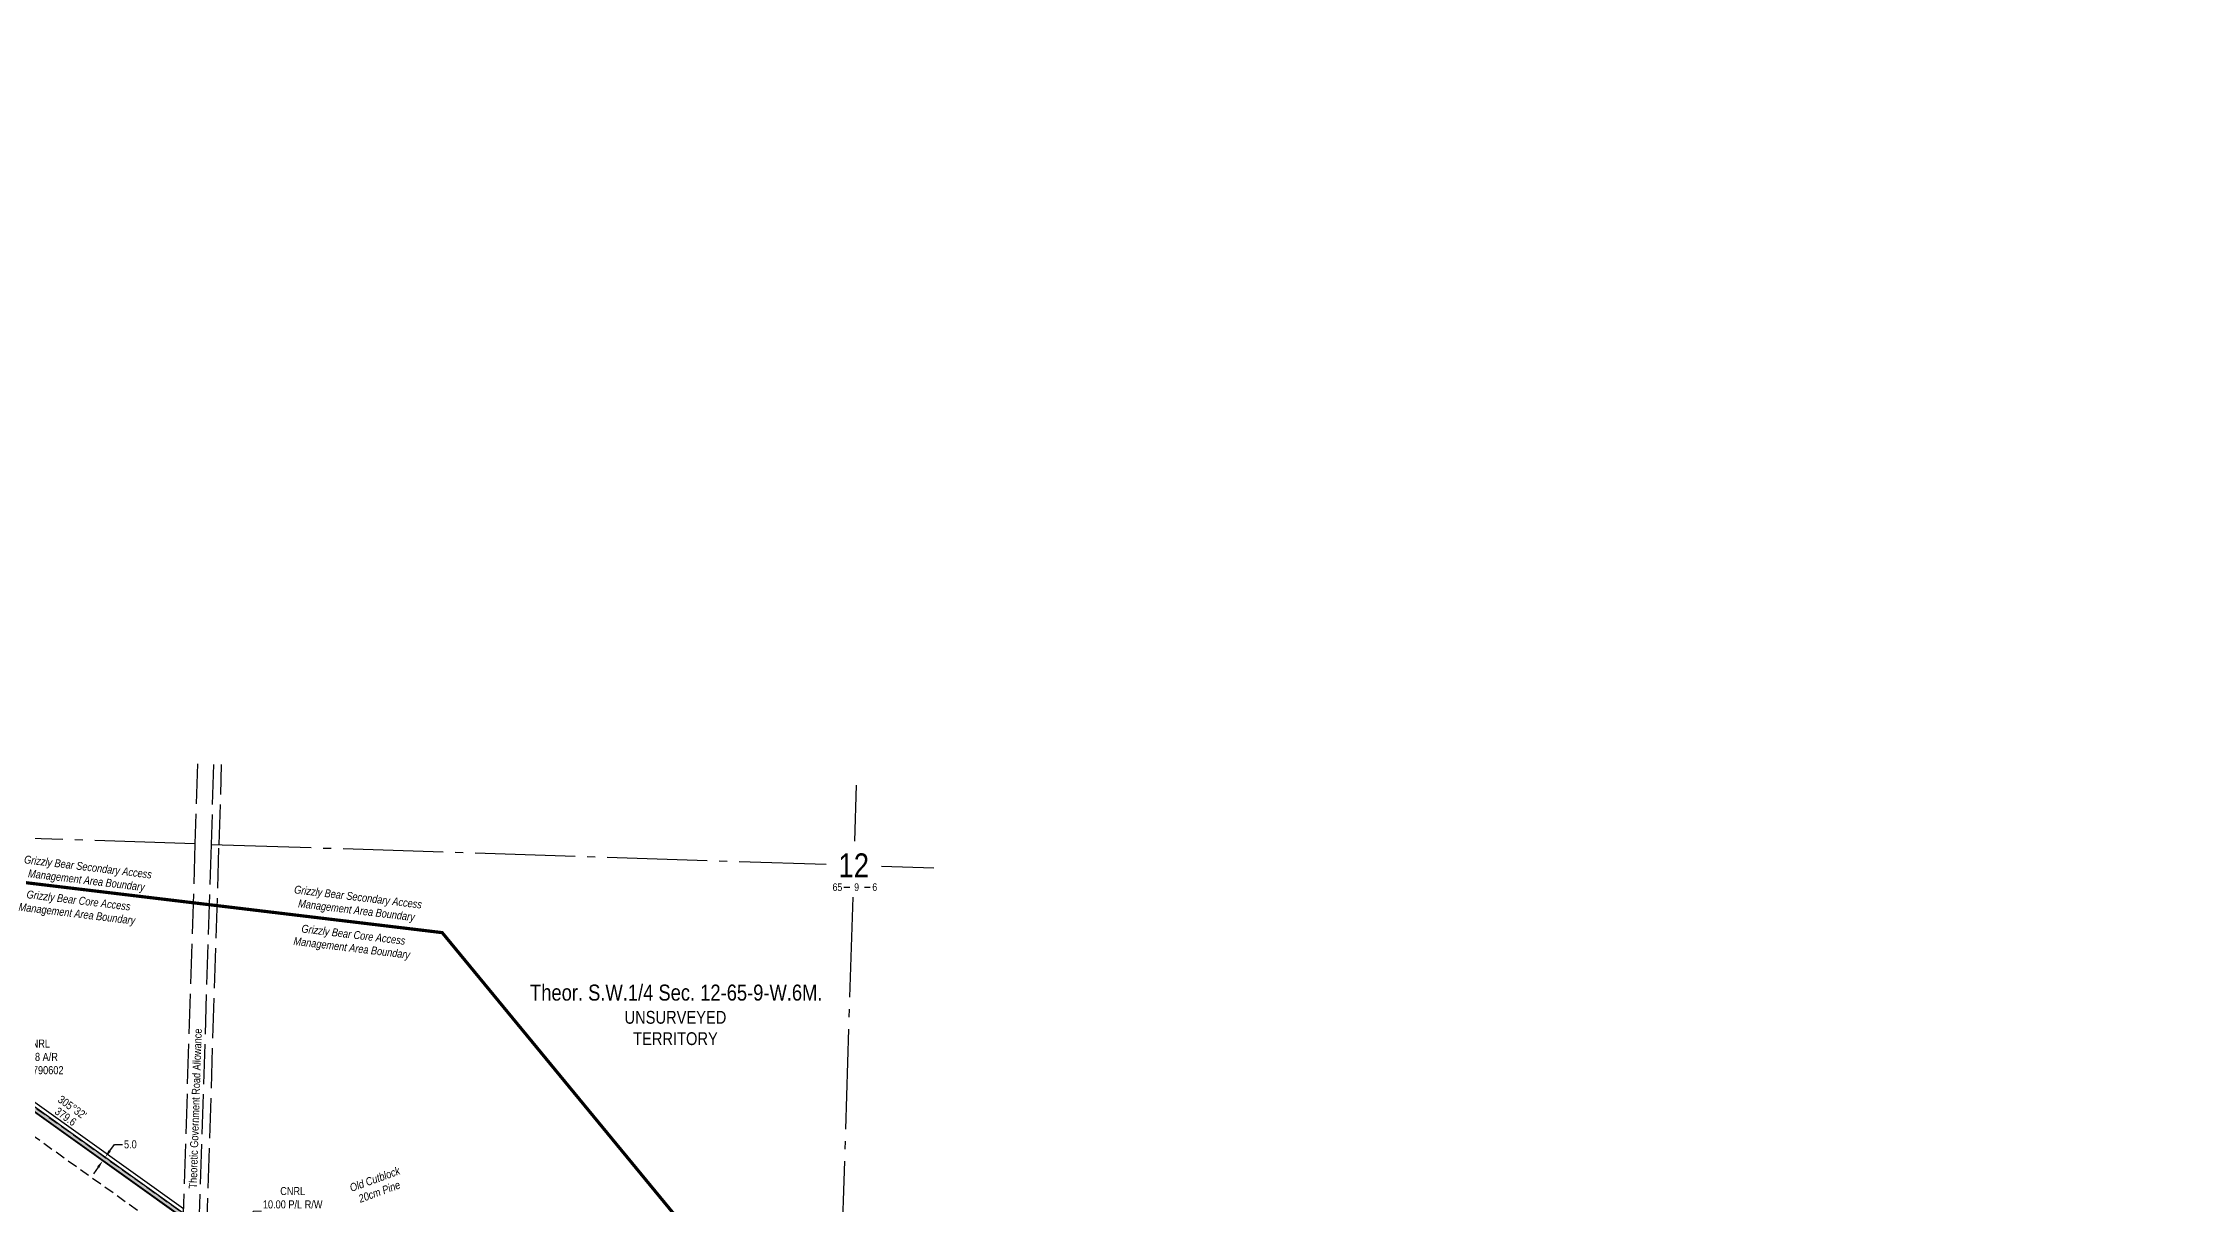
# Model space of a CAD drawing. Extents: x 350972 to 367082, y 6047220 to 6054831.
# Drawn here: x 355528 to 358210, y 6053316 to 6054767 of the extents above; entities that cross this region are included whole.
import ezdxf
from ezdxf.enums import TextEntityAlignment as Align

# ---------------------------------------------------------------- set-up
doc = ezdxf.new("R2010")
doc.units = 0
doc.header["$LTSCALE"] = 5
doc.header["$PDSIZE"] = 0.5
for name, pattern in [('DASHDOT2', [12.7, 6.35, -3.175, 0, -3.175]), ('foc-ACCESSROAD', [3.75, 2.5, -1.25]), ('foc-QUARTERLINE', [33, 25, -3, 2, -3]), ('foc-UNSURVEYED', [12.5, 10, -2.5])]:
    doc.linetypes.add(name, pattern=pattern)
doc.layers.get('Defpoints').update_dxf_attribs({"color": 9})
for name, color, linetype in [('10', 1, 'Continuous'), ('9', 3, 'Continuous'), ('AS-WILDLIFE', 131, 'DASHDOT2'), ('AS-WILDLIFE-BLOCK', 131, 'Continuous'), ('C-AR', 13, 'foc-ACCESSROAD'), ('C-RW', 13, 'Continuous'), ('C-SYMBOL', 7, 'Continuous'), ('L-BD', 7, 'Continuous'), ('L-QSEC', 8, 'foc-QUARTERLINE'), ('L-ROAD-T', 7, 'Continuous'), ('L-SECLBL', 7, 'Continuous'), ('L-UNS-T', 3, 'Continuous'), ('L-USEC', 7, 'foc-UNSURVEYED'), ('P-PROPOSED', 10, 'Continuous'), ('P-PROPOSED-H', 21, 'Continuous'), ('P-TXT', 4, 'Continuous'), ('T-BUSH-T', 110, 'Continuous')]:
    doc.layers.add(name, color=color, linetype=linetype)
doc.layers.add('C-AR-T', color=13, linetype='Continuous', lineweight=9)
doc.layers.add('C-RW-T', color=13, linetype='Continuous', lineweight=9)
doc.styles.add('175L', font='ARIALN.TTF', dxfattribs={"height": 20})
doc.styles.add('240', font='ARIALN.TTF', dxfattribs={"height": 30})
doc.styles.add('80CG', font='ARIALN.TTF', dxfattribs={"height": 10})
doc.styles.add('80L', font='ARIALN.TTF', dxfattribs={"height": 10})
doc.styles.add('80LS', font='ARIALNI.TTF', dxfattribs={"height": 10})
doc.styles.add('SIMPLEX', font='ARIALN.TTF')
doc.dimstyles.new('Compass 5 000', dxfattribs={"dimscale": 5, "dimtxt": 9, "dimasz": 2, "dimexe": 0.2, "dimexo": 0.0625, "dimgap": 0.5, "dimtad": 0, "dimtih": 1, "dimtoh": 1, "dimzin": 0, "dimdsep": 46, "dimtxsty": '80CG', "dimcen": 0.1, "dimse1": 1, "dimse2": 1, "dimclrd": 256, "dimclrt": 256, "dimaunit": 1, "dimadec": 4, "dimazin": 0, "dimtfac": 0.06, "dimtofl": 0, "dimtmove": 0, "dimatfit": 1, "dimfxl": 0.2, "dimtolj": 1, "dimtzin": 0, "dimlwd": -1, "dimarcsym": 0})

# ---------------------------------------------------------------- blocks, each defined once
blk = doc.blocks.new('*D433')
at = {"layer": 'C-AR-T', "transparency": 16777216}
for p, q in [((355466.5, 6053485.4), (355476.6, 6053499.6)), ((355476.6, 6053499.6), (355486.6, 6053499.6)), ((355437.2, 6053444.3), (355431.4, 6053436.1))]:
    blk.add_line(p, q, dxfattribs=at)
for points in [[(355465.2, 6053486.3), (355467.9, 6053484.4), (355460.7, 6053477.2)], [(355435.8, 6053445.3), (355438.5, 6053443.3), (355443, 6053452.4)]]:
    blk.add_solid(points, dxfattribs=at)
at = {"layer": 'Defpoints', "color": 0, "transparency": 16777216}
for p in [(355460.3, 6053477.5), (355442.6, 6053452.7), (355443, 6053452.4)]:
    blk.add_point(p, dxfattribs=at)
at = {"layer": 'C-AR-T', "transparency": 16777216, "insert": (355520.9, 6053499.6), "char_height": 10, "attachment_point": 5, "style": '80CG'}
blk.add_mtext('\\A1;CNRL\\P30.48 A/R\\PLOC 790602', dxfattribs=at)
blk = doc.blocks.new('*D438')
at = {"layer": 'C-RW-T', "transparency": 16777216}
for p, q in [((355768.5, 6053275.9), (355790.6, 6053306.9)), ((355790.6, 6053306.9), (355800.6, 6053306.9)), ((355751.1, 6053251.5), (355745.3, 6053243.4))]:
    blk.add_line(p, q, dxfattribs=at)
for points in [[(355767.2, 6053276.9), (355769.9, 6053275), (355762.7, 6053267.8)], [(355749.8, 6053252.5), (355752.5, 6053250.5), (355756.9, 6053259.6)]]:
    blk.add_solid(points, dxfattribs=at)
at = {"layer": 'Defpoints', "color": 0, "transparency": 16777216}
for p in [(355761.1, 6053256.7), (355762.7, 6053267.8), (355766.9, 6053264.8)]:
    blk.add_point(p, dxfattribs=at)
at = {"layer": 'C-RW-T', "transparency": 16777216, "insert": (355839.7, 6053306.9), "char_height": 10, "attachment_point": 5, "style": '80CG'}
blk.add_mtext('\\A1;CNRL\\P10.00 P/L R/W\\PPlan 022 2188\\PPLA 010077', dxfattribs=at)
blk = doc.blocks.new('L-SECLBL')
at = {"layer": '9', "color": 7}
for p, q in [((-5.1, -27.8), (-12.3, -27.8)), ((20.7, -27.8), (13.5, -27.8))]:
    blk.add_line(p, q, dxfattribs=at)
at = {"layer": '10', "color": 2, "style": 'SIMPLEX'}
blk.add_attdef('SEC', text='', height=30, dxfattribs=at).set_placement((0, 0), align=Align.MIDDLE)
at = {"layer": '10', "color": 5, "style": '80L'}
blk.add_attdef('TWP', text='', height=9.5, dxfattribs=at).set_placement((-14.4, -27.4), align=Align.MIDDLE_RIGHT)
blk.add_attdef('RGE', text='', height=9.5, dxfattribs=at).set_placement((3.6, -27.4), align=Align.MIDDLE_CENTER)
blk.add_attdef('MER', text='', height=9.5, dxfattribs=at).set_placement((23.2, -27.4), align=Align.MIDDLE_LEFT)
blk = doc.blocks.new('*D612')
at = {"layer": 'Defpoints', "color": 0, "transparency": 16777216}
for p in [(355605.4, 6053374.1), (355606.3, 6053367.2), (355609.3, 6053371.3)]:
    blk.add_point(p, dxfattribs=at)
at = {"layer": 'P-TXT', "transparency": 16777216}
for p, q in [((355611.2, 6053382.2), (355617, 6053390.3)), ((355617, 6053390.3), (355627, 6053390.3)), ((355596.6, 6053361.9), (355590.8, 6053353.7))]:
    blk.add_line(p, q, dxfattribs=at)
for points in [[(355609.8, 6053383.2), (355612.5, 6053381.2), (355605.4, 6053374.1)], [(355595.3, 6053362.8), (355598, 6053360.9), (355602.4, 6053370)]]:
    blk.add_solid(points, dxfattribs=at)
at = {"layer": 'P-TXT', "transparency": 16777216, "insert": (355636.9, 6053390.3), "char_height": 10, "attachment_point": 5, "style": '80CG'}
blk.add_mtext('\\A1;5.0', dxfattribs=at)

msp = doc.modelspace()

# ---------------------------------------------------------------- hatches: boundary and pattern name
at = {"layer": 'P-PROPOSED-H'}
h = msp.add_hatch(color=256, dxfattribs=at)
h.dxf.hatch_style = 1
h.paths.add_polyline_path([(352865.575, 6051530.911), (352846.394, 6051712.416), (352861.427, 6051714.005), (352843.305, 6051885.488), (352749.784, 6051951.143), (352669.459, 6052001.497), (352552.598, 6052063.678), (352495.546, 6052100.649), (351984.16, 6052449.542), (351943.753, 6052482.183), (351920.41, 6052506.628), (351900.788, 6052540.765), (351887.31, 6052596.658), (351866.362, 6052754.753), (351841.297, 6053030.286), (351836.502, 6053086.973), (351812.269, 6053373.495), (351811.604, 6053421.626), (351818.326, 6053445.789), (351845.408, 6053478.257), (351917.664, 6053536.827), (351963.795, 6053562.799), (352030.64, 6053582.012), (352233.88, 6053615.997), (352284.382, 6053628.44), (352316.995, 6053648.48), (352343.381, 6053683.636), (352380.535, 6053746.97), (352424.276, 6053850.534), (352440.444, 6053911.368), (352455.506, 6053940.561), (352486.241, 6053969.986), (352584.846, 6054036.5), (352618.847, 6054037.998), (352706.795, 6054036.916), (352765.268, 6054022.323), (352786.917, 6054015.501), (352892.779, 6053964.522), (352950.904, 6053973.692), (352984.053, 6053985.967), (353012.827, 6054005.999), (353074.58, 6054058.894), (353102.498, 6054075.857), (353130.347, 6054088.052), (353169.457, 6054099.208), (353238.923, 6054110.427), (353272.3, 6054116.771), (353308.027, 6054125.895), (353341.917, 6054138.534), (353407.27, 6054166.808), (353489.563, 6054210.777), (353491.95, 6054212.052), (353518.235, 6054236.279), (353538.99, 6054256.162), (353555.049, 6054280.164), (353567.593, 6054304.032), (353580.381, 6054332.094), (353584.726, 6054362.345), (353595.582, 6054355.062), (353609.258, 6054376.171), (353694.409, 6054318.818), (353701.269, 6054339.967), (353737.551, 6054451.836), (353749.195, 6054455.339), (353703.033, 6054313.009), (353778.459, 6054262.209), (353856.595, 6054213.564), (354059.935, 6054093.899), (354127.416, 6054059.318), (354214.861, 6054014.504), (354293.753, 6053979.396), (354364.884, 6053951.226), (354377.639, 6053941.748), (354397.44, 6053934.081), (354416.56, 6053930.727), (354437.495, 6053922.422), (354523.749, 6053887.87), (354547.288, 6053878.725), (354565.85, 6053871.317), (354761.584, 6053792.179), (354863.274, 6053751.116), (354911.428, 6053735.204), (355270.187, 6053616.656), (355301.51, 6053597.572), (355390.953, 6053521.054), (355700.011, 6053300.303), (355764.104, 6053254.524), (355836.008, 6053206.849), (355887.48, 6053175.541), (355917.363, 6053159.874), (355934.486, 6053149.16), (355951.776, 6053139.498), (355970.139, 6053132.206), (356040.807, 6053095.158), (356256.471, 6052982.105), (356289.137, 6052960.844), (356298.009, 6052950.677), (356312.927, 6052936.875), (356331.509, 6052922.784), (356340.887, 6052913.865), (356505.942, 6052750.213), (356746.616, 6052511.581), (356777.83, 6052480.634), (356819.159, 6052535.756), (356823.291, 6052524.595), (356784.503, 6052472.862), (356815.902, 6052438.264), (356954.635, 6052262.661), (357190.511, 6051931.342), (357280.051, 6051815.083), (357309.205, 6051780.128), (357410.558, 6051660.056), (357463.345, 6051611.058), (357547.956, 6051632.469), (357676.315, 6051708.007), (357816.133, 6051804.657), (357737.38, 6051918.584), (357733.267, 6051915.741), (357809.178, 6051805.927), (357673.622, 6051712.223), (357546.037, 6051637.14), (357464.753, 6051616.572), (357414.182, 6051663.513), (357313.035, 6051783.342), (357283.952, 6051818.21), (357194.529, 6051934.318), (356958.635, 6052265.662), (356819.718, 6052441.497), (356790.979, 6052473.166), (356828.925, 6052523.776), (356820.663, 6052546.095), (356777.274, 6052488.226), (356750.136, 6052515.131), (356509.462, 6052753.763), (356344.37, 6052917.452), (356334.752, 6052926.599), (356316.143, 6052940.711), (356301.6, 6052954.166), (356292.447, 6052964.655), (356259.001, 6052986.423), (356043.128, 6053099.586), (355972.228, 6053136.755), (355953.928, 6053144.023), (355937.033, 6053153.464), (355919.853, 6053164.213), (355889.942, 6053179.894), (355838.69, 6053211.069), (355766.939, 6053258.643), (355702.917, 6053304.371), (355394.037, 6053524.995), (355304.455, 6053601.633), (355272.299, 6053621.223), (354912.996, 6053739.951), (354864.996, 6053755.812), (354763.458, 6053796.814), (354567.714, 6053875.956), (354549.12, 6053883.377), (354525.584, 6053892.521), (354439.346, 6053927.066), (354417.928, 6053935.563), (354398.787, 6053938.92), (354380.077, 6053946.165), (354367.337, 6053955.632), (354295.69, 6053984.005), (354217.019, 6054019.016), (354129.696, 6054063.767), (354062.345, 6054098.281), (353859.185, 6054217.841), (353781.177, 6054266.406), (353708.95, 6054315.051), (353756.895, 6054462.877), (353733.604, 6054455.868), (353696.513, 6054341.51), (353691.7, 6054326.67), (353607.829, 6054383.161), (353594.148, 6054362.044), (353580.908, 6054370.927), (353575.535, 6054333.514), (353563.102, 6054306.233), (353550.746, 6054282.724), (353535.138, 6054259.395), (353514.811, 6054239.922), (353489.031, 6054216.161), (353487.207, 6054215.187), (353405.096, 6054171.314), (353340.05, 6054143.173), (353306.531, 6054130.672), (353271.214, 6054121.653), (353238.058, 6054115.351), (353168.369, 6054104.097), (353128.65, 6054092.767), (353100.187, 6054080.302), (353071.637, 6054062.955), (353009.765, 6054009.959), (352981.72, 6053990.434), (352949.634, 6053978.553), (352893.542, 6053969.703), (352788.762, 6054020.161), (352766.626, 6054027.137), (352707.44, 6054041.908), (352618.768, 6054042.999), (352583.219, 6054041.433), (352483.092, 6053973.892), (352451.446, 6053943.595), (352435.752, 6053913.178), (352419.534, 6053852.157), (352376.057, 6053749.217), (352339.212, 6053686.41), (352313.568, 6053652.242), (352282.429, 6053633.107), (352232.868, 6053620.896), (352029.534, 6053586.896), (351961.852, 6053567.443), (351914.844, 6053540.977), (351841.881, 6053481.833), (351813.798, 6053448.165), (351806.595, 6053422.275), (351807.273, 6053373.249), (351831.52, 6053086.552), (351836.317, 6053029.849), (351861.393, 6052754.198), (351882.388, 6052595.741), (351896.096, 6052538.895), (351916.377, 6052503.612), (351940.36, 6052478.497), (351981.176, 6052445.526), (352492.777, 6052096.486), (352550.06, 6052059.366), (352666.954, 6051997.167), (352747.018, 6051946.977), (352838.572, 6051882.702), (352855.93, 6051718.452), (352840.897, 6051716.862), (352860.678, 6051529.682), (352882.7, 6051475.582), (352908.263, 6051442.648), (352914.755, 6051442.438), (352887.071, 6051478.104)])

# ---------------------------------------------------------------- linework, layer by layer
at = {"layer": 'AS-WILDLIFE', "const_width": 4, "flags": 128}
msp.add_lwpolyline([(357428.862, 6052284.585), (356854.735, 6052363.774), (356440.602, 6052753.545), (356367.519, 6053240.761), (356026.47, 6053654.893), (355417.452, 6053727.976), (354759.712, 6053898.5), (354394.3, 6054069.025), (353614.758, 6054166.469), (353503.254, 6054260.365), (353505.323, 6054262.166), (353534.675, 6054298.004), (353544.756, 6054316.073), (353558.238, 6054362.831), (353562.2, 6054391.739), (353570.893, 6054458.855), (353575.614, 6054479.174), (353587.493, 6054503.874), (353592.335, 6054513.941), (353605.428, 6054562.78), (353613.649, 6054584.238), (353636.691, 6054621.986), (353650.021, 6054635.787), (353690.093, 6054669.845), (353719.944, 6054701.552), (353751.537, 6054760.751), (353752.967, 6054764.633)], dxfattribs=at)
at = {"layer": 'C-AR', "flags": 128}
msp.add_lwpolyline([(358210.116, 6051860.253), (358174.149, 6051857.065), (358109.407, 6051839.161), (358075.554, 6051829.798), (357975.527, 6051833.921), (357907.822, 6051820.17), (357827.24, 6051781.369), (357690.036, 6051686.524), (357557.736, 6051608.668), (357486.142, 6051590.551), (357473.483, 6051587.348), (357466.726, 6051585.638), (357456.165, 6051582.966), (357455.653, 6051583.442), (357433.907, 6051603.625), (357425.192, 6051611.714), (357415.953, 6051620.292), (357412.376, 6051623.613), (357404.281, 6051631.165), (357398.087, 6051636.877), (357392.093, 6051642.441), (357311.602, 6051737.798), (357282.506, 6051772.268), (357170.037, 6051916.177), (357029.233, 6052113.726), (356946.84, 6052229.334), (356931.53, 6052250.815), (356796.453, 6052421.789), (356772.363, 6052448.337), (356762.098, 6052459.648), (356758.996, 6052463.066), (356755.63, 6052466.775), (356755.235, 6052467.167), (356508.145, 6052712.158), (356494.429, 6052725.756), (356480.297, 6052739.768), (356323.148, 6052895.581), (356280.728, 6052935.923), (356269.631, 6052943.139), (356243.581, 6052960.102), (355874.935, 6053153.355), (355822.346, 6053185.344), (355749.658, 6053233.539), (355731.262, 6053246.679), (355701.752, 6053267.757), (355375.241, 6053500.974), (355286.508, 6053576.885), (355259.808, 6053593.152), (354911.979, 6053708.18), (354854.71, 6053727.12), (354675.681, 6053799.661), (354551.965, 6053849.799), (354538.072, 6053855.43), (354283.912, 6053955.79), (354203.908, 6053991.418), (354128.59, 6054029.415), (354098.891, 6054044.398), (354047.857, 6054070.143), (353843.491, 6054191.587), (353770.722, 6054236.837), (353674.056, 6054302.178), (353657.575, 6054313.278), (353584.726, 6054362.345), (353586.155, 6054372.517), (353589.361, 6054395.6), (353691.7, 6054326.67), (353705.507, 6054317.371), (353708.95, 6054315.051), (353781.177, 6054266.406), (353859.185, 6054217.841), (354062.345, 6054098.281), (354100.005, 6054078.983), (354129.696, 6054063.767), (354217.019, 6054019.016), (354295.69, 6053984.005), (354336.158, 6053968.001), (354347.216, 6053963.613), (354391.926, 6053945.876), (354439.346, 6053927.066), (354447.701, 6053923.753), (354525.584, 6053892.521), (354529.346, 6053891.059), (354539.732, 6053887.023), (354544.435, 6053885.197), (354549.12, 6053883.377), (354563.04, 6053877.779), (354567.714, 6053875.956), (354763.458, 6053796.814), (354864.996, 6053755.812), (354912.996, 6053739.951), (355272.299, 6053621.223), (355289.376, 6053610.819), (355304.455, 6053601.633), (355394.037, 6053524.995), (355702.917, 6053304.371), (355732.427, 6053283.293), (355766.939, 6053258.643), (355838.69, 6053211.069), (355889.942, 6053179.894), (355936.881, 6053155.286), (356043.128, 6053099.586), (356259.001, 6052986.423), (356299.698, 6052959.936), (356308.268, 6052951.785), (356312.652, 6052947.615), (356319.036, 6052941.538), (356322.26, 6052938.479), (356344.37, 6052917.452), (356509.462, 6052753.763), (356750.136, 6052515.131), (356773.689, 6052491.78), (356777.274, 6052488.226), (356777.656, 6052487.847), (356780.714, 6052484.478), (356790.979, 6052473.166), (356819.718, 6052441.497), (356958.635, 6052265.662), (357032.135, 6052162.42), (357045.481, 6052143.675), (357067.685, 6052112.48), (357194.529, 6051934.318), (357283.952, 6051818.21), (357287.597, 6051813.479), (357313.035, 6051783.342), (357414.182, 6051663.513), (357439.405, 6051640.103), (357451.428, 6051628.94), (357460.193, 6051620.806)], dxfattribs=at)
at = {"layer": 'C-RW', "flags": 128}
for points in [[(355702.727, 6053298.403), (355390.954, 6053521.055)], [(355397.122, 6053528.938), (355703.107, 6053310.342)]]:
    msp.add_lwpolyline(points, dxfattribs=at)
at = {"layer": 'L-QSEC', "flags": 128}
for points in [[(356543.822, 6053839.072), (356541.607, 6053769.108)], [(355717.608, 6053765.833), (354949.181, 6053790.792)], [(355737.718, 6053765.181), (356506.196, 6053740.24)], [(356575.442, 6053737.992), (356640.605, 6053735.877)], [(356539.391, 6053699.144), (356515.205, 6052935.184)]]:
    msp.add_lwpolyline(points, dxfattribs=at)
at = {"layer": 'L-USEC', "flags": 128}
for points in [[(355720.791, 6053865.798), (355717.608, 6053765.833)], [(355740.9, 6053865.145), (355737.718, 6053765.193)], [(355747.758, 6053764.855), (355750.941, 6053864.82)], [(355717.608, 6053765.833), (355692.015, 6052961.899)], [(355737.718, 6053765.193), (355712.125, 6052961.258)], [(355722.165, 6052960.921), (355747.758, 6053764.855)]]:
    msp.add_lwpolyline(points, dxfattribs=at)
at = {"layer": 'P-PROPOSED', "flags": 128}
for points in [[(355390.953, 6053521.054), (355700.011, 6053300.303)], [(355702.917, 6053304.371), (355394.037, 6053524.995)]]:
    msp.add_lwpolyline(points, dxfattribs=at)

# ---------------------------------------------------------------- block references
at = {"layer": 'L-SECLBL', "xscale": 0.9996710000000049, "yscale": 0.9996710000000049, "zscale": 0.9996710000000049}
msp.add_blockref('L-SECLBL', (356540.657, 6053739.121), dxfattribs=at).add_auto_attribs({'SEC': '12', 'TWP': '65', 'RGE': '9', 'MER': '6'})
msp.add_blockref('L-SECLBL', (356540.657, 6053739.121), dxfattribs=at).add_auto_attribs({'SEC': '12', 'TWP': '65', 'RGE': '9', 'MER': '6'})

# ---------------------------------------------------------------- texts
at = {"layer": 'AS-WILDLIFE-BLOCK', "attachment_point": 5, "rotation": 353.157156, "style": '240'}
for s, width, insert, char_height in [('{\\fArial Narrow|b0|i1|c0|p34;\\C131;Grizzly Bear Secondary Access Management Area Boundary}', 170.34524, (355582.863, 6053727.227), 10.00329), ('{\\fArial Narrow|b0|i1|c0|p34;Grizzly Bear Secondary Access Management Area Boundary}', 160.58257, (355920.259, 6053689.707), 10)]:
    msp.add_mtext_dynamic_manual_height_columns(s, width=width, gutter_width=45.015, heights=[0], dxfattribs=dict(at, insert=insert, char_height=char_height))
at = {"layer": 'C-SYMBOL', "color": 3, "style": '175L'}
msp.add_text('Theor. S.W.1/4 Sec. 12-65-9-W.6M.', height=19.99342, dxfattribs=at).set_placement((356318.906, 6053563.961), align=Align.BOTTOM_CENTER)
at = {"layer": 'L-BD', "style": '80L'}
for s, p in [('379.6', (355556.107, 6053425.047)), ("305°32'", (355564.389, 6053436.642))]:
    msp.add_text(s, height=9.9986, rotation=324.4629, dxfattribs=at).set_placement(p, align=Align.MIDDLE)
at = {"layer": 'L-ROAD-T', "style": '80L'}
msp.add_text('Theoretic Government Road Allowance', height=10.00329, rotation=88.176631, dxfattribs=at).set_placement((355718.034, 6053435.103), align=Align.MIDDLE_CENTER)
at = {"layer": 'L-UNS-T', "color": 3, "insert": (356317.862, 6053535.626), "char_height": 15.99474, "attachment_point": 5, "style": '80L'}
msp.add_mtext_dynamic_manual_height_columns('UNSURVEYED TERRITORY', width=126.41375, gutter_width=47.5, heights=[0], dxfattribs=at)
at = {"layer": 'T-BUSH-T', "insert": (355940.606, 6053351.523), "char_height": 9.99677, "width": 74.94908, "attachment_point": 2, "rotation": 20, "style": '80LS'}
msp.add_mtext('{\\C48;Old Cutblock}\\P20cm Pine', dxfattribs=at)

# ---------------------------------------------------------------- dimensions: what is measured, and where the dimension line sits
at = {"layer": 'C-AR-T'}
dim = msp.add_linear_dim(base=(355442.979, 6053452.423), p1=(355460.339, 6053477.482), p2=(355442.622, 6053452.678), angle=234.462869, text='CNRL\\P30.48 A/R\\PLOC 790602', dimstyle='Compass 5 000', dxfattribs=at)
dim.commit()
dim.dimension.update_dxf_attribs({"geometry": '*D433', "text_midpoint": (355520.92, 6053499.562), "dimtype": 161})
at = {"layer": 'C-RW-T'}
dim = msp.add_linear_dim(base=(355762.738, 6053267.778), p1=(355761.055, 6053256.707), p2=(355766.856, 6053264.84), angle=54.504538, text='CNRL\\P10.00 P/L R/W\\PPlan 022 2188\\PPLA 010077', dimstyle='Compass 5 000', dxfattribs=at)
dim.commit()
dim.dimension.update_dxf_attribs({"geometry": '*D438', "text_midpoint": (355839.706, 6053306.874), "dimtype": 161})
at = {"layer": 'P-TXT'}
dim = msp.add_linear_dim(base=(355605.35, 6053374.06), p1=(355606.347, 6053367.204), p2=(355609.253, 6053371.273), angle=54.462919, text='5.0', dimstyle='Compass 5 000', dxfattribs=at)
dim.commit()
dim.dimension.update_dxf_attribs({"geometry": '*D612', "text_midpoint": (355636.927, 6053390.335), "dimtype": 161})

# ---------------------------------------------------------------- next in the draw order: texts
at = {"layer": 'AS-WILDLIFE-BLOCK', "char_height": 9.99677, "attachment_point": 5, "rotation": 353.157156, "style": '240', "bg_fill": 3, "box_fill_scale": 1.15, "bg_fill_color": 256, "bg_fill_true_color": 256, "bg_fill_transparency": 0}
for insert in [(355571.064, 6053685.446), (355914.441, 6053642.651)]:
    msp.add_mtext_dynamic_manual_height_columns('{\\fArial Narrow|b0|i1|c0|p34;Grizzly Bear Core Access \\PManagement Area Boundary}', width=147.2216, gutter_width=44.985, heights=[0], dxfattribs=dict(at, insert=insert))

doc.saveas('drawing.dxf')
